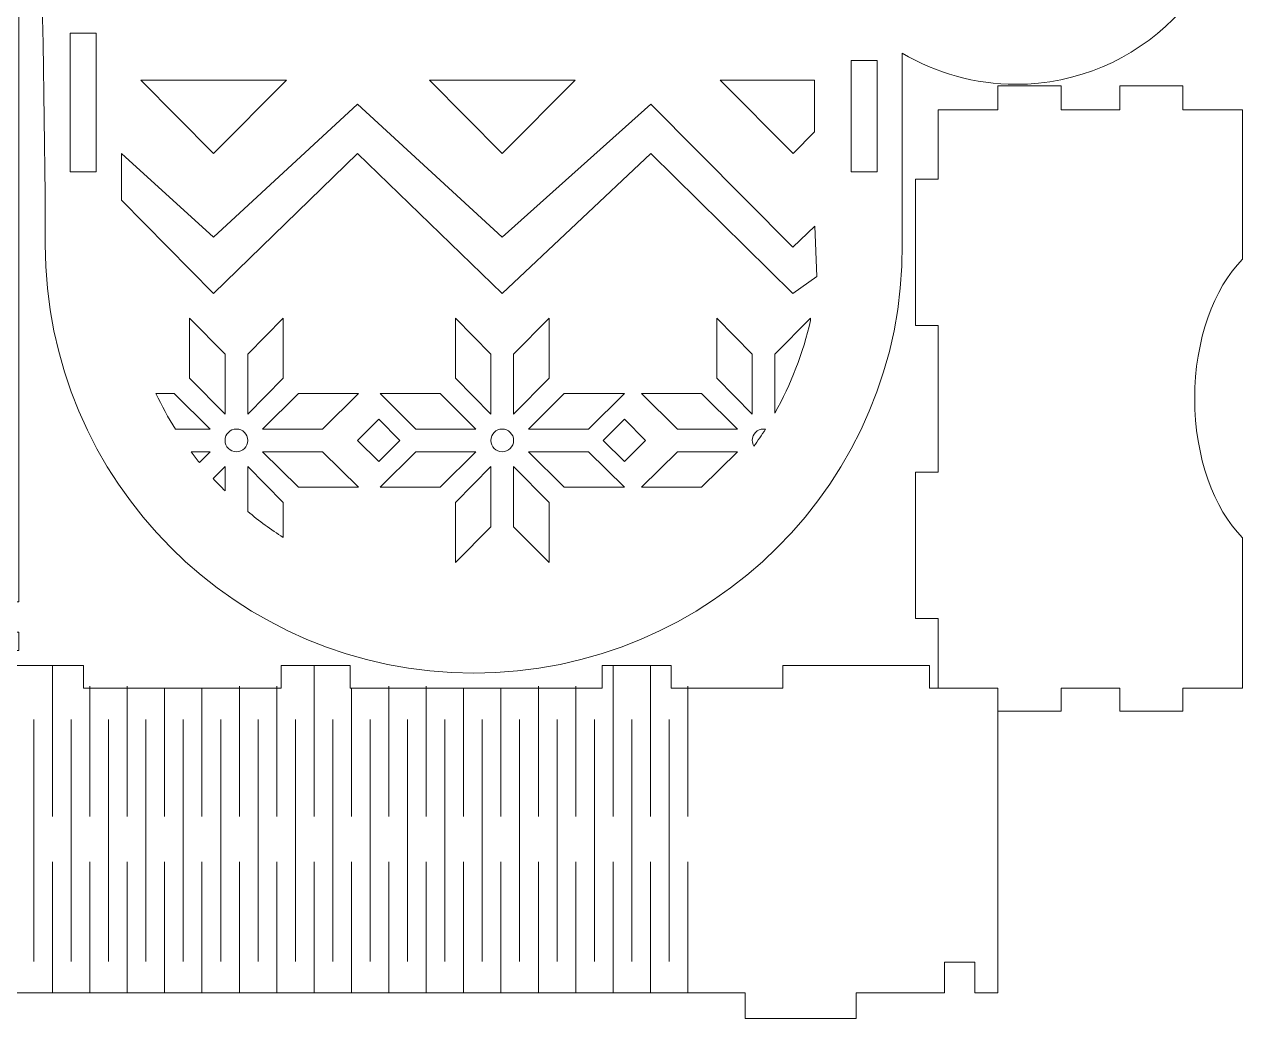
# Model space of a CAD drawing. Header units: centimetres. Extents: x -18.3 to 17.8, y -12.1 to 13.5.
# Drawn here: x 1.82 to 17.83, y -12.12 to 0.94 of the extents above; entities that cross this region are included whole.
import ezdxf

# ---------------------------------------------------------------- set-up
doc = ezdxf.new("R2010")
doc.units = ezdxf.units.CM
doc.header["$MEASUREMENT"] = 0
doc.layers.add('layer 1', color=7, linetype='Continuous')

msp = doc.modelspace()

# ---------------------------------------------------------------- linework, layer by layer
at = {"layer": 'layer 1', "color": 250, "lineweight": 9}
for points, knots in [([(3.05385, 10.21314), (3.05385, 10.21314), (3.05385, 13.42332), (3.05385, 13.42332), (3.05385, 13.42332), (3.05385, 13.42332), (11.95508, 13.42332), (11.95508, 13.42332), (11.95508, 13.42332), (11.95508, 13.42332), (11.95508, 10.70796), (11.95508, 10.70796), (11.95508, 10.70796), (11.95508, 9.93726), (14.23002, 7.87226), (14.79118, 7.33782), (14.79118, 7.33782), (15.22834, 6.92148), (15.66591, 6.50441), (16.08871, 6.07343), (16.08871, 6.07343), (16.46866, 5.68613), (16.84678, 5.28049), (17.17553, 4.84846), (17.17553, 4.84846), (17.5635, 4.3386), (17.7713, 3.72017), (17.7713, 3.07951), (17.7713, 3.07951), (17.7713, 1.46515), (16.46225, 0.15614), (14.8479, 0.15614), (14.8479, 0.15614), (14.31304, 0.15614), (13.79907, 0.30156), (13.3541, 0.56622), (13.3541, 0.56622), (13.3541, 0.56622), (13.3541, -1.9431), (13.3541, -1.9431), (13.3541, -1.9431), (13.37918, -5.0591), (10.82878, -7.57668), (7.7238, -7.57668), (7.7238, -7.57668), (4.61443, -7.57668), (2.0935, -5.05573), (2.0935, -1.94636), (2.0935, -1.94636), (2.0935, 1.57246), (1.89054, 5.09389), (2.09434, 8.61067), (2.09434, 8.61067), (2.13602, 9.33), (2.45902, 9.90311), (3.05385, 10.21314)], [0, 0, 0, 0, 0.06666667, 0.06666667, 0.06666667, 0.06666667, 0.13333333, 0.13333333, 0.13333333, 0.13333333, 0.2, 0.2, 0.2, 0.2, 0.26666667, 0.26666667, 0.26666667, 0.26666667, 0.33333333, 0.33333333, 0.33333333, 0.33333333, 0.4, 0.4, 0.4, 0.4, 0.46666667, 0.46666667, 0.46666667, 0.46666667, 0.53333333, 0.53333333, 0.53333333, 0.53333333, 0.6, 0.6, 0.6, 0.6, 0.66666667, 0.66666667, 0.66666667, 0.66666667, 0.73333333, 0.73333333, 0.73333333, 0.73333333, 0.8, 0.8, 0.8, 0.8, 0.86666667, 0.86666667, 0.86666667, 0.86666667, 1, 1, 1, 1]), ([(-2.25115, -7.28205), (-2.25115, -7.28205), (-2.25115, -7.15516), (-2.25115, -7.15516), (-2.25115, -7.15516), (-2.25115, -7.15516), (-2.55116, -7.15516), (-2.55116, -7.15516), (-2.55116, -7.15516), (-2.55116, -7.15516), (-2.55116, -6.52785), (-2.55116, -6.52785), (-2.55116, -6.52785), (-2.55116, -6.52785), (-2.25115, -6.52785), (-2.25115, -6.52785), (-2.25115, -6.52785), (-2.25115, -6.52785), (-2.25115, -5.69851), (-2.25115, -5.69851), (-2.25115, -5.69851), (-2.25115, -5.69851), (-2.25115, -5.042), (-2.25115, -5.042), (-2.25115, -5.042), (-2.25115, -5.042), (-2.25115, -2.96381), (-2.25115, -2.96381), (-2.25115, -2.96381), (-2.25115, -2.96381), (-2.55115, -2.96381), (-2.55115, -2.96381), (-2.55115, -2.96381), (-2.55115, -2.96381), (-2.55115, -2.3073), (-2.55115, -2.3073), (-2.55115, -2.3073), (-2.55115, -2.3073), (-2.25115, -2.3073), (-2.25115, -2.3073), (-2.25115, -2.3073), (-2.25115, -2.3073), (-2.25115, -0.38611), (-2.25115, -0.38611), (-2.25115, -0.38611), (-2.25115, -0.40261), (-2.26465, -0.41611), (-2.28115, -0.41611), (-2.28115, -0.41611), (-2.28115, -0.41611), (-2.52115, -0.41611), (-2.52115, -0.41611), (-2.52115, -0.41611), (-2.53765, -0.41611), (-2.55115, -0.40261), (-2.55115, -0.38611), (-2.55115, -0.38611), (-2.55115, -0.38611), (-2.55115, 0.21039), (-2.55115, 0.21039), (-2.55115, 0.21039), (-2.55115, 0.2269), (-2.53765, 0.2404), (-2.52115, 0.2404), (-2.52115, 0.2404), (-2.52115, 0.2404), (-2.28115, 0.2404), (-2.28115, 0.2404), (-2.28115, 0.2404), (-2.26465, 0.2404), (-2.25115, 0.2269), (-2.25115, 0.21039), (-2.25115, 0.21039), (-2.25115, 0.21039), (-2.25115, 3.10605), (-2.25115, 3.10605), (-2.25115, 3.10605), (-2.25115, 3.10605), (-2.55115, 3.10605), (-2.55115, 3.10605), (-2.55115, 3.10605), (-2.55115, 3.10605), (-2.55115, 4.01445), (-2.55115, 4.01445), (-2.55115, 4.01445), (-2.55115, 4.01445), (-2.25115, 4.01445), (-2.25115, 4.01445), (-2.25115, 4.01445), (-2.25115, 4.01445), (-2.25115, 7.28775), (-2.25115, 7.28775), (-2.25115, 7.28775), (-2.25115, 7.28775), (-2.55115, 7.28775), (-2.55115, 7.28775), (-2.55115, 7.28775), (-2.55115, 7.28775), (-2.55115, 8.19615), (-2.55115, 8.19615), (-2.55115, 8.19615), (-2.55115, 8.19615), (-2.25115, 8.19615), (-2.25115, 8.19615), (-2.25115, 8.19615), (-2.25115, 8.19615), (-2.25115, 9.21795), (-2.25115, 9.21795), (-2.25115, 9.21795), (-2.25115, 9.21795), (-2.25115, 9.87143), (-2.25115, 9.87143), (-2.25115, 9.87143), (-2.25115, 9.87143), (-2.55115, 9.87143), (-2.55115, 9.87143), (-2.55115, 9.87143), (-2.55115, 9.87143), (-2.55115, 10.77983), (-2.55115, 10.77983), (-2.55115, 10.77983), (-2.55115, 10.77983), (-2.25115, 10.77983), (-2.25115, 10.77983), (-2.25115, 10.77983), (-2.25115, 10.77983), (-2.25115, 11.57795), (-2.25115, 11.57795), (-2.25115, 11.57795), (-2.25115, 11.57795), (-1.45115, 11.57795), (-1.45115, 11.57795), (-1.45115, 11.57795), (-1.45115, 11.57795), (-1.45115, 11.27795), (-1.45115, 11.27795), (-1.45115, 11.27795), (-1.45115, 11.27795), (-0.65115, 11.27795), (-0.65115, 11.27795), (-0.65115, 11.27795), (-0.65115, 11.27795), (-0.65115, 11.57795), (-0.65115, 11.57795), (-0.65115, 11.57795), (-0.65115, 11.57795), (0.14885, 11.57795), (0.14885, 11.57795), (0.14885, 11.57795), (0.14885, 11.57795), (0.14885, 11.27795), (0.14885, 11.27795), (0.14885, 11.27795), (0.14885, 11.27795), (0.94885, 11.27795), (0.94885, 11.27795), (0.94885, 11.27795), (0.94885, 11.27795), (0.94885, 11.57795), (0.94885, 11.57795), (0.94885, 11.57795), (0.94885, 11.57795), (1.74885, 11.57795), (1.74885, 11.57795), (1.74885, 11.57795), (1.74885, 11.57795), (1.74885, 11.01146), (1.74885, 11.01146), (1.74885, 11.01146), (1.74885, 11.01146), (2.48648, 11.01146), (2.48648, 11.01146), (2.48648, 11.01146), (2.5965, 11.01146), (2.68649, 10.92146), (2.68649, 10.81146), (2.68649, 10.81146), (2.68649, 10.81146), (2.68649, 10.07143), (2.68649, 10.07143), (2.68649, 10.07143), (2.68649, 9.96143), (2.5965, 9.87143), (2.48648, 9.87143), (2.48648, 9.87143), (2.48648, 9.87143), (1.74885, 9.87143), (1.74885, 9.87143), (1.74885, 9.87143), (1.74885, 9.87143), (1.74885, 9.21795), (1.74885, 9.21795), (1.74885, 9.21795), (1.74885, 9.21795), (1.74885, -6.64145), (1.74885, -6.64145), (1.74885, -6.64145), (1.74885, -6.64145), (1.34885, -6.64145), (1.34885, -6.64145), (1.34885, -6.64145), (1.34885, -6.64145), (1.34885, -6.78334), (1.34885, -6.78334), (1.34885, -6.78334), (1.34885, -6.78334), (1.34885, -6.79102), (1.34885, -6.79102), (1.34885, -6.79102), (1.34885, -6.79102), (1.34885, -7.04145), (1.34885, -7.04145), (1.34885, -7.04145), (1.34885, -7.04145), (1.74885, -7.04145), (1.74885, -7.04145), (1.74885, -7.04145), (1.74885, -7.04145), (1.74885, -7.28205), (1.74885, -7.28205), (1.74885, -7.28205), (1.74885, -7.28205), (-2.25115, -7.28205), (-2.25115, -7.28205)], [0, 0, 0, 0, 0.01754386, 0.01754386, 0.01754386, 0.01754386, 0.03508772, 0.03508772, 0.03508772, 0.03508772, 0.05263158, 0.05263158, 0.05263158, 0.05263158, 0.07017544, 0.07017544, 0.07017544, 0.07017544, 0.0877193, 0.0877193, 0.0877193, 0.0877193, 0.10526316, 0.10526316, 0.10526316, 0.10526316, 0.12280702, 0.12280702, 0.12280702, 0.12280702, 0.14035088, 0.14035088, 0.14035088, 0.14035088, 0.15789474, 0.15789474, 0.15789474, 0.15789474, 0.1754386, 0.1754386, 0.1754386, 0.1754386, 0.19298246, 0.19298246, 0.19298246, 0.19298246, 0.21052632, 0.21052632, 0.21052632, 0.21052632, 0.22807018, 0.22807018, 0.22807018, 0.22807018, 0.24561404, 0.24561404, 0.24561404, 0.24561404, 0.26315789, 0.26315789, 0.26315789, 0.26315789, 0.28070175, 0.28070175, 0.28070175, 0.28070175, 0.29824561, 0.29824561, 0.29824561, 0.29824561, 0.31578947, 0.31578947, 0.31578947, 0.31578947, 0.33333333, 0.33333333, 0.33333333, 0.33333333, 0.35087719, 0.35087719, 0.35087719, 0.35087719, 0.36842105, 0.36842105, 0.36842105, 0.36842105, 0.38596491, 0.38596491, 0.38596491, 0.38596491, 0.40350877, 0.40350877, 0.40350877, 0.40350877, 0.42105263, 0.42105263, 0.42105263, 0.42105263, 0.43859649, 0.43859649, 0.43859649, 0.43859649, 0.45614035, 0.45614035, 0.45614035, 0.45614035, 0.47368421, 0.47368421, 0.47368421, 0.47368421, 0.49122807, 0.49122807, 0.49122807, 0.49122807, 0.50877193, 0.50877193, 0.50877193, 0.50877193, 0.52631579, 0.52631579, 0.52631579, 0.52631579, 0.54385965, 0.54385965, 0.54385965, 0.54385965, 0.56140351, 0.56140351, 0.56140351, 0.56140351, 0.57894737, 0.57894737, 0.57894737, 0.57894737, 0.59649123, 0.59649123, 0.59649123, 0.59649123, 0.61403509, 0.61403509, 0.61403509, 0.61403509, 0.63157895, 0.63157895, 0.63157895, 0.63157895, 0.64912281, 0.64912281, 0.64912281, 0.64912281, 0.66666667, 0.66666667, 0.66666667, 0.66666667, 0.68421053, 0.68421053, 0.68421053, 0.68421053, 0.70175439, 0.70175439, 0.70175439, 0.70175439, 0.71929825, 0.71929825, 0.71929825, 0.71929825, 0.73684211, 0.73684211, 0.73684211, 0.73684211, 0.75438596, 0.75438596, 0.75438596, 0.75438596, 0.77192982, 0.77192982, 0.77192982, 0.77192982, 0.78947368, 0.78947368, 0.78947368, 0.78947368, 0.80701754, 0.80701754, 0.80701754, 0.80701754, 0.8245614, 0.8245614, 0.8245614, 0.8245614, 0.84210526, 0.84210526, 0.84210526, 0.84210526, 0.85964912, 0.85964912, 0.85964912, 0.85964912, 0.87719298, 0.87719298, 0.87719298, 0.87719298, 0.89473684, 0.89473684, 0.89473684, 0.89473684, 0.9122807, 0.9122807, 0.9122807, 0.9122807, 0.92982456, 0.92982456, 0.92982456, 0.92982456, 0.94736842, 0.94736842, 0.94736842, 0.94736842, 0.96491228, 0.96491228, 0.96491228, 0.96491228, 1, 1, 1, 1]), ([(2.7635, -0.99185), (2.7635, -0.99185), (2.4235, -0.99185), (2.4235, -0.99185), (2.4235, -0.99185), (2.4235, -0.99185), (2.4235, 0.82848), (2.4235, 0.82848), (2.4235, 0.82848), (2.4235, 0.82848), (2.7635, 0.82848), (2.7635, 0.82848), (2.7635, 0.82848), (2.7635, 0.82848), (2.7635, -0.99185), (2.7635, -0.99185)], [0, 0, 0, 0, 0.2, 0.2, 0.2, 0.2, 0.4, 0.4, 0.4, 0.4, 0.6, 0.6, 0.6, 0.6, 1, 1, 1, 1]), ([(13.0241, -0.99185), (13.0241, -0.99185), (12.6841, -0.99185), (12.6841, -0.99185), (12.6841, -0.99185), (12.6841, -0.99185), (12.6841, 0.46742), (12.6841, 0.46742), (12.6841, 0.46742), (12.6841, 0.46742), (13.0241, 0.46742), (13.0241, 0.46742), (13.0241, 0.46742), (13.0241, 0.46742), (13.0241, -0.99185), (13.0241, -0.99185)], [0, 0, 0, 0, 0.2, 0.2, 0.2, 0.2, 0.4, 0.4, 0.4, 0.4, 0.6, 0.6, 0.6, 0.6, 1, 1, 1, 1]), ([(5.26284, 0.21031), (5.26284, 0.21031), (4.30556, -0.75214), (4.30556, -0.75214), (4.30556, -0.75214), (4.30556, -0.75214), (3.34829, 0.21031), (3.34829, 0.21031), (3.34829, 0.21031), (3.34829, 0.21031), (4.30556, 0.21031), (4.30556, 0.21031), (4.30556, 0.21031), (4.30556, 0.21031), (5.26284, 0.21031), (5.26284, 0.21031)], [0, 0, 0, 0, 0.2, 0.2, 0.2, 0.2, 0.4, 0.4, 0.4, 0.4, 0.6, 0.6, 0.6, 0.6, 1, 1, 1, 1]), ([(9.05704, 0.21031), (9.05704, 0.21031), (8.09976, -0.75214), (8.09976, -0.75214), (8.09976, -0.75214), (8.09976, -0.75214), (7.14249, 0.21031), (7.14249, 0.21031), (7.14249, 0.21031), (7.14249, 0.21031), (8.09976, 0.21031), (8.09976, 0.21031), (8.09976, 0.21031), (8.09976, 0.21031), (9.05704, 0.21031), (9.05704, 0.21031)], [0, 0, 0, 0, 0.2, 0.2, 0.2, 0.2, 0.4, 0.4, 0.4, 0.4, 0.6, 0.6, 0.6, 0.6, 1, 1, 1, 1]), ([(12.20009, -0.46994), (12.20009, -0.46994), (11.91941, -0.75214), (11.91941, -0.75214), (11.91941, -0.75214), (11.91941, -0.75214), (10.96214, 0.21031), (10.96214, 0.21031), (10.96214, 0.21031), (10.96214, 0.21031), (11.91941, 0.21031), (11.91941, 0.21031), (11.91941, 0.21031), (11.91941, 0.21031), (12.20009, 0.21031), (12.20009, 0.21031), (12.20009, 0.21031), (12.20009, 0.21031), (12.20009, -0.46994), (12.20009, -0.46994)], [0, 0, 0, 0, 0.16666667, 0.16666667, 0.16666667, 0.16666667, 0.33333333, 0.33333333, 0.33333333, 0.33333333, 0.5, 0.5, 0.5, 0.5, 0.66666667, 0.66666667, 0.66666667, 0.66666667, 1, 1, 1, 1]), ([(17.82701, -7.77535), (17.82701, -7.77535), (17.04201, -7.77535), (17.04201, -7.77535), (17.04201, -7.77535), (17.04201, -7.77535), (17.04201, -8.07535), (17.04201, -8.07535), (17.04201, -8.07535), (17.04201, -8.07535), (16.21201, -8.07535), (16.21201, -8.07535), (16.21201, -8.07535), (16.21201, -8.07535), (16.21201, -7.77535), (16.21201, -7.77535), (16.21201, -7.77535), (16.21201, -7.77535), (15.44201, -7.77535), (15.44201, -7.77535), (15.44201, -7.77535), (15.44201, -7.77535), (15.44201, -8.07535), (15.44201, -8.07535), (15.44201, -8.07535), (15.44201, -8.07535), (14.61201, -8.07535), (14.61201, -8.07535), (14.61201, -8.07535), (14.61201, -8.07535), (14.61201, -7.77535), (14.61201, -7.77535), (14.61201, -7.77535), (14.61201, -7.77535), (13.82701, -7.77535), (13.82701, -7.77535), (13.82701, -7.77535), (13.82701, -7.77535), (13.82701, -6.86207), (13.82701, -6.86207), (13.82701, -6.86207), (13.82701, -6.86207), (13.52701, -6.86207), (13.52701, -6.86207), (13.52701, -6.86207), (13.52701, -6.86207), (13.52701, -4.93718), (13.52701, -4.93718), (13.52701, -4.93718), (13.52701, -4.93718), (13.82701, -4.93718), (13.82701, -4.93718), (13.82701, -4.93718), (13.82701, -4.93718), (13.82701, -3.01229), (13.82701, -3.01229), (13.82701, -3.01229), (13.82701, -3.01229), (13.52701, -3.01229), (13.52701, -3.01229), (13.52701, -3.01229), (13.52701, -3.01229), (13.52701, -1.0874), (13.52701, -1.0874), (13.52701, -1.0874), (13.52701, -1.0874), (13.82701, -1.0874), (13.82701, -1.0874), (13.82701, -1.0874), (13.82701, -1.0874), (13.82701, -0.18021), (13.82701, -0.18021), (13.82701, -0.18021), (13.82701, -0.18021), (14.61201, -0.18021), (14.61201, -0.18021), (14.61201, -0.18021), (14.61201, -0.18021), (14.61201, 0.13512), (14.61201, 0.13512), (14.61201, 0.13512), (14.61201, 0.13512), (15.44201, 0.13512), (15.44201, 0.13512), (15.44201, 0.13512), (15.44201, 0.13512), (15.44201, -0.18021), (15.44201, -0.18021), (15.44201, -0.18021), (15.44201, -0.18021), (16.21201, -0.18021), (16.21201, -0.18021), (16.21201, -0.18021), (16.21201, -0.18021), (16.21201, 0.13512), (16.21201, 0.13512), (16.21201, 0.13512), (16.21201, 0.13512), (17.04201, 0.13512), (17.04201, 0.13512), (17.04201, 0.13512), (17.04201, 0.13512), (17.04201, -0.18021), (17.04201, -0.18021), (17.04201, -0.18021), (17.04201, -0.18021), (17.82701, -0.18021), (17.82701, -0.18021), (17.82701, -0.18021), (17.82701, -0.18021), (17.82701, -2.139), (17.82701, -2.139), (17.82701, -2.139), (17.44856, -2.52237), (17.19715, -3.19911), (17.19715, -3.97011), (17.19715, -3.97011), (17.19715, -4.74111), (17.44856, -5.41785), (17.82701, -5.80122), (17.82701, -5.80122), (17.82701, -5.80122), (17.82701, -7.77535), (17.82701, -7.77535)], [0, 0, 0, 0, 0.03125, 0.03125, 0.03125, 0.03125, 0.0625, 0.0625, 0.0625, 0.0625, 0.09375, 0.09375, 0.09375, 0.09375, 0.125, 0.125, 0.125, 0.125, 0.15625, 0.15625, 0.15625, 0.15625, 0.1875, 0.1875, 0.1875, 0.1875, 0.21875, 0.21875, 0.21875, 0.21875, 0.25, 0.25, 0.25, 0.25, 0.28125, 0.28125, 0.28125, 0.28125, 0.3125, 0.3125, 0.3125, 0.3125, 0.34375, 0.34375, 0.34375, 0.34375, 0.375, 0.375, 0.375, 0.375, 0.40625, 0.40625, 0.40625, 0.40625, 0.4375, 0.4375, 0.4375, 0.4375, 0.46875, 0.46875, 0.46875, 0.46875, 0.5, 0.5, 0.5, 0.5, 0.53125, 0.53125, 0.53125, 0.53125, 0.5625, 0.5625, 0.5625, 0.5625, 0.59375, 0.59375, 0.59375, 0.59375, 0.625, 0.625, 0.625, 0.625, 0.65625, 0.65625, 0.65625, 0.65625, 0.6875, 0.6875, 0.6875, 0.6875, 0.71875, 0.71875, 0.71875, 0.71875, 0.75, 0.75, 0.75, 0.75, 0.78125, 0.78125, 0.78125, 0.78125, 0.8125, 0.8125, 0.8125, 0.8125, 0.84375, 0.84375, 0.84375, 0.84375, 0.875, 0.875, 0.875, 0.875, 0.90625, 0.90625, 0.90625, 0.90625, 0.9375, 0.9375, 0.9375, 0.9375, 1, 1, 1, 1]), ([(11.91702, -2.59029), (11.91702, -2.59029), (10.05144, -0.75216), (10.05144, -0.75216), (10.05144, -0.75216), (10.05144, -0.75216), (8.09976, -2.59029), (8.09976, -2.59029), (8.09976, -2.59029), (8.09976, -2.59029), (6.19685, -0.75216), (6.19685, -0.75216), (6.19685, -0.75216), (6.19685, -0.75216), (4.30385, -2.59029), (4.30385, -2.59029), (4.30385, -2.59029), (4.30385, -2.59029), (3.09672, -1.36556), (3.09672, -1.36556), (3.09672, -1.36556), (3.09672, -1.36556), (3.09674, -0.75216), (3.09674, -0.75216), (3.09674, -0.75216), (3.09674, -0.75216), (4.30385, -1.84956), (4.30385, -1.84956), (4.30385, -1.84956), (4.30385, -1.84956), (6.19685, -0.10356), (6.19685, -0.10356), (6.19685, -0.10356), (6.19685, -0.10356), (8.09976, -1.84956), (8.09976, -1.84956), (8.09976, -1.84956), (8.09976, -1.84956), (10.05144, -0.10356), (10.05144, -0.10356), (10.05144, -0.10356), (10.05144, -0.10356), (11.91702, -1.98283), (11.91702, -1.98283), (11.91702, -1.98283), (11.91702, -1.98283), (12.20508, -1.70848), (12.20508, -1.70848), (12.20508, -1.70848), (12.20508, -1.70848), (12.2325, -2.36693), (12.2325, -2.36693), (12.2325, -2.36693), (12.2325, -2.36693), (11.91702, -2.59029), (11.91702, -2.59029)], [0, 0, 0, 0, 0.06666667, 0.06666667, 0.06666667, 0.06666667, 0.13333333, 0.13333333, 0.13333333, 0.13333333, 0.2, 0.2, 0.2, 0.2, 0.26666667, 0.26666667, 0.26666667, 0.26666667, 0.33333333, 0.33333333, 0.33333333, 0.33333333, 0.4, 0.4, 0.4, 0.4, 0.46666667, 0.46666667, 0.46666667, 0.46666667, 0.53333333, 0.53333333, 0.53333333, 0.53333333, 0.6, 0.6, 0.6, 0.6, 0.66666667, 0.66666667, 0.66666667, 0.66666667, 0.73333333, 0.73333333, 0.73333333, 0.73333333, 0.8, 0.8, 0.8, 0.8, 0.86666667, 0.86666667, 0.86666667, 0.86666667, 1, 1, 1, 1]), ([(3.98998, -2.91585), (3.98998, -2.91585), (4.45617, -3.38709), (4.45617, -3.38709), (4.45617, -3.38709), (4.45617, -3.38709), (4.45617, -4.17606), (4.45617, -4.17606), (4.45617, -4.17606), (4.45617, -4.17606), (3.98998, -3.70482), (3.98998, -3.70482), (3.98998, -3.70482), (3.98998, -3.70482), (3.98998, -2.91585), (3.98998, -2.91585)], [0, 0, 0, 0, 0.2, 0.2, 0.2, 0.2, 0.4, 0.4, 0.4, 0.4, 0.6, 0.6, 0.6, 0.6, 1, 1, 1, 1]), ([(5.22122, -2.91585), (5.22122, -2.91585), (4.75502, -3.38709), (4.75502, -3.38709), (4.75502, -3.38709), (4.75502, -3.38709), (4.75502, -4.17606), (4.75502, -4.17606), (4.75502, -4.17606), (4.75502, -4.17606), (5.22122, -3.70482), (5.22122, -3.70482), (5.22122, -3.70482), (5.22122, -3.70482), (5.22122, -2.91585), (5.22122, -2.91585)], [0, 0, 0, 0, 0.2, 0.2, 0.2, 0.2, 0.4, 0.4, 0.4, 0.4, 0.6, 0.6, 0.6, 0.6, 1, 1, 1, 1]), ([(7.48286, -2.91585), (7.48286, -2.91585), (7.94905, -3.38709), (7.94905, -3.38709), (7.94905, -3.38709), (7.94905, -3.38709), (7.94905, -4.17606), (7.94905, -4.17606), (7.94905, -4.17606), (7.94905, -4.17606), (7.48286, -3.70482), (7.48286, -3.70482), (7.48286, -3.70482), (7.48286, -3.70482), (7.48286, -2.91585), (7.48286, -2.91585)], [0, 0, 0, 0, 0.2, 0.2, 0.2, 0.2, 0.4, 0.4, 0.4, 0.4, 0.6, 0.6, 0.6, 0.6, 1, 1, 1, 1]), ([(8.7141, -2.91585), (8.7141, -2.91585), (8.2479, -3.38709), (8.2479, -3.38709), (8.2479, -3.38709), (8.2479, -3.38709), (8.2479, -4.17606), (8.2479, -4.17606), (8.2479, -4.17606), (8.2479, -4.17606), (8.7141, -3.70482), (8.7141, -3.70482), (8.7141, -3.70482), (8.7141, -3.70482), (8.7141, -2.91585), (8.7141, -2.91585)], [0, 0, 0, 0, 0.2, 0.2, 0.2, 0.2, 0.4, 0.4, 0.4, 0.4, 0.6, 0.6, 0.6, 0.6, 1, 1, 1, 1]), ([(10.91728, -2.91585), (10.91728, -2.91585), (11.38347, -3.38709), (11.38347, -3.38709), (11.38347, -3.38709), (11.38347, -3.38709), (11.38347, -4.17606), (11.38347, -4.17606), (11.38347, -4.17606), (11.38347, -4.17606), (10.91728, -3.70482), (10.91728, -3.70482), (10.91728, -3.70482), (10.91728, -3.70482), (10.91728, -2.91585), (10.91728, -2.91585)], [0, 0, 0, 0, 0.2, 0.2, 0.2, 0.2, 0.4, 0.4, 0.4, 0.4, 0.6, 0.6, 0.6, 0.6, 1, 1, 1, 1]), ([(11.68231, -4.16125), (11.89244, -3.78498), (12.05096, -3.376), (12.14852, -2.94389), (12.14852, -2.94389), (12.14852, -2.94389), (12.14852, -2.91585), (12.14852, -2.91585), (12.14852, -2.91585), (12.14852, -2.91585), (11.68231, -3.38709), (11.68231, -3.38709), (11.68231, -3.38709), (11.68231, -3.38709), (11.68231, -4.16125), (11.68231, -4.16125)], [0, 0, 0, 0, 0.2, 0.2, 0.2, 0.2, 0.4, 0.4, 0.4, 0.4, 0.6, 0.6, 0.6, 0.6, 1, 1, 1, 1]), ([(3.54731, -3.90504), (3.62424, -4.06586), (3.71031, -4.22144), (3.80479, -4.37124), (3.80479, -4.37124), (3.80479, -4.37124), (4.26099, -4.37124), (4.26099, -4.37124), (4.26099, -4.37124), (4.26099, -4.37124), (3.78974, -3.90504), (3.78974, -3.90504), (3.78974, -3.90504), (3.78974, -3.90504), (3.54731, -3.90504), (3.54731, -3.90504)], [0, 0, 0, 0, 0.2, 0.2, 0.2, 0.2, 0.4, 0.4, 0.4, 0.4, 0.6, 0.6, 0.6, 0.6, 1, 1, 1, 1]), ([(6.21041, -3.90504), (6.21041, -3.90504), (5.73915, -4.37124), (5.73915, -4.37124), (5.73915, -4.37124), (5.73915, -4.37124), (4.95018, -4.37124), (4.95018, -4.37124), (4.95018, -4.37124), (4.95018, -4.37124), (5.42144, -3.90504), (5.42144, -3.90504), (5.42144, -3.90504), (5.42144, -3.90504), (6.21041, -3.90504), (6.21041, -3.90504)], [0, 0, 0, 0, 0.2, 0.2, 0.2, 0.2, 0.4, 0.4, 0.4, 0.4, 0.6, 0.6, 0.6, 0.6, 1, 1, 1, 1]), ([(6.49366, -3.90504), (6.49366, -3.90504), (6.9649, -4.37124), (6.9649, -4.37124), (6.9649, -4.37124), (6.9649, -4.37124), (7.75387, -4.37124), (7.75387, -4.37124), (7.75387, -4.37124), (7.75387, -4.37124), (7.28263, -3.90504), (7.28263, -3.90504), (7.28263, -3.90504), (7.28263, -3.90504), (6.49366, -3.90504), (6.49366, -3.90504)], [0, 0, 0, 0, 0.2, 0.2, 0.2, 0.2, 0.4, 0.4, 0.4, 0.4, 0.6, 0.6, 0.6, 0.6, 1, 1, 1, 1]), ([(9.70329, -3.90504), (9.70329, -3.90504), (9.23203, -4.37124), (9.23203, -4.37124), (9.23203, -4.37124), (9.23203, -4.37124), (8.44306, -4.37124), (8.44306, -4.37124), (8.44306, -4.37124), (8.44306, -4.37124), (8.91432, -3.90504), (8.91432, -3.90504), (8.91432, -3.90504), (8.91432, -3.90504), (9.70329, -3.90504), (9.70329, -3.90504)], [0, 0, 0, 0, 0.2, 0.2, 0.2, 0.2, 0.4, 0.4, 0.4, 0.4, 0.6, 0.6, 0.6, 0.6, 1, 1, 1, 1]), ([(9.92807, -3.90504), (9.92807, -3.90504), (10.39931, -4.37124), (10.39931, -4.37124), (10.39931, -4.37124), (10.39931, -4.37124), (11.18828, -4.37124), (11.18828, -4.37124), (11.18828, -4.37124), (11.18828, -4.37124), (10.71704, -3.90504), (10.71704, -3.90504), (10.71704, -3.90504), (10.71704, -3.90504), (9.92807, -3.90504), (9.92807, -3.90504)], [0, 0, 0, 0, 0.2, 0.2, 0.2, 0.2, 0.4, 0.4, 0.4, 0.4, 0.6, 0.6, 0.6, 0.6, 1, 1, 1, 1]), ([(6.47597, -4.7996), (6.47597, -4.7996), (6.19702, -4.52066), (6.19702, -4.52066), (6.19702, -4.52066), (6.19702, -4.52066), (6.47597, -4.24173), (6.47597, -4.24173), (6.47597, -4.24173), (6.47597, -4.24173), (6.75489, -4.52066), (6.75489, -4.52066), (6.75489, -4.52066), (6.75489, -4.52066), (6.47597, -4.7996), (6.47597, -4.7996)], [0, 0, 0, 0, 0.2, 0.2, 0.2, 0.2, 0.4, 0.4, 0.4, 0.4, 0.6, 0.6, 0.6, 0.6, 1, 1, 1, 1]), ([(9.70352, -4.7996), (9.70352, -4.7996), (9.4246, -4.52066), (9.4246, -4.52066), (9.4246, -4.52066), (9.4246, -4.52066), (9.70352, -4.24173), (9.70352, -4.24173), (9.70352, -4.24173), (9.70352, -4.24173), (9.98248, -4.52066), (9.98248, -4.52066), (9.98248, -4.52066), (9.98248, -4.52066), (9.70352, -4.7996), (9.70352, -4.7996)], [0, 0, 0, 0, 0.2, 0.2, 0.2, 0.2, 0.4, 0.4, 0.4, 0.4, 0.6, 0.6, 0.6, 0.6, 1, 1, 1, 1]), ([(4.60559, -4.67009), (4.6881, -4.67009), (4.75502, -4.60319), (4.75502, -4.52066), (4.75502, -4.52066), (4.75502, -4.43814), (4.6881, -4.37124), (4.60559, -4.37124), (4.60559, -4.37124), (4.52308, -4.37124), (4.45617, -4.43814), (4.45617, -4.52066), (4.45617, -4.52066), (4.45617, -4.60319), (4.52308, -4.67009), (4.60559, -4.67009)], [0, 0, 0, 0, 0.2, 0.2, 0.2, 0.2, 0.4, 0.4, 0.4, 0.4, 0.6, 0.6, 0.6, 0.6, 1, 1, 1, 1]), ([(8.09847, -4.67009), (8.18099, -4.67009), (8.2479, -4.60319), (8.2479, -4.52066), (8.2479, -4.52066), (8.2479, -4.43814), (8.18099, -4.37124), (8.09847, -4.37124), (8.09847, -4.37124), (8.01596, -4.37124), (7.94905, -4.43814), (7.94905, -4.52066), (7.94905, -4.52066), (7.94905, -4.60319), (8.01596, -4.67009), (8.09847, -4.67009)], [0, 0, 0, 0, 0.2, 0.2, 0.2, 0.2, 0.4, 0.4, 0.4, 0.4, 0.6, 0.6, 0.6, 0.6, 1, 1, 1, 1]), ([(11.40507, -4.59811), (11.45772, -4.52471), (11.50816, -4.44966), (11.55648, -4.37311), (11.55648, -4.37311), (11.5488, -4.37189), (11.54092, -4.37124), (11.53289, -4.37124), (11.53289, -4.37124), (11.45038, -4.37124), (11.38347, -4.43814), (11.38347, -4.52066), (11.38347, -4.52066), (11.38347, -4.54902), (11.39137, -4.57552), (11.40507, -4.59811)], [0, 0, 0, 0, 0.2, 0.2, 0.2, 0.2, 0.4, 0.4, 0.4, 0.4, 0.6, 0.6, 0.6, 0.6, 1, 1, 1, 1]), ([(4.00987, -4.67009), (4.04535, -4.71762), (4.08197, -4.76425), (4.11926, -4.8103), (4.11926, -4.8103), (4.11926, -4.8103), (4.26099, -4.67009), (4.26099, -4.67009), (4.26099, -4.67009), (4.26099, -4.67009), (4.00987, -4.67009), (4.00987, -4.67009)], [0, 0, 0, 0, 0.25, 0.25, 0.25, 0.25, 0.5, 0.5, 0.5, 0.5, 1, 1, 1, 1]), ([(6.21041, -5.13629), (6.21041, -5.13629), (5.73915, -4.67009), (5.73915, -4.67009), (5.73915, -4.67009), (5.73915, -4.67009), (4.95018, -4.67009), (4.95018, -4.67009), (4.95018, -4.67009), (4.95018, -4.67009), (5.42144, -5.13629), (5.42144, -5.13629), (5.42144, -5.13629), (5.42144, -5.13629), (6.21041, -5.13629), (6.21041, -5.13629)], [0, 0, 0, 0, 0.2, 0.2, 0.2, 0.2, 0.4, 0.4, 0.4, 0.4, 0.6, 0.6, 0.6, 0.6, 1, 1, 1, 1]), ([(6.49366, -5.13629), (6.49366, -5.13629), (6.9649, -4.67009), (6.9649, -4.67009), (6.9649, -4.67009), (6.9649, -4.67009), (7.75387, -4.67009), (7.75387, -4.67009), (7.75387, -4.67009), (7.75387, -4.67009), (7.28263, -5.13629), (7.28263, -5.13629), (7.28263, -5.13629), (7.28263, -5.13629), (6.49366, -5.13629), (6.49366, -5.13629)], [0, 0, 0, 0, 0.2, 0.2, 0.2, 0.2, 0.4, 0.4, 0.4, 0.4, 0.6, 0.6, 0.6, 0.6, 1, 1, 1, 1]), ([(9.70329, -5.13629), (9.70329, -5.13629), (9.23203, -4.67009), (9.23203, -4.67009), (9.23203, -4.67009), (9.23203, -4.67009), (8.44306, -4.67009), (8.44306, -4.67009), (8.44306, -4.67009), (8.44306, -4.67009), (8.91432, -5.13629), (8.91432, -5.13629), (8.91432, -5.13629), (8.91432, -5.13629), (9.70329, -5.13629), (9.70329, -5.13629)], [0, 0, 0, 0, 0.2, 0.2, 0.2, 0.2, 0.4, 0.4, 0.4, 0.4, 0.6, 0.6, 0.6, 0.6, 1, 1, 1, 1]), ([(9.92807, -5.13629), (9.92807, -5.13629), (10.39931, -4.67009), (10.39931, -4.67009), (10.39931, -4.67009), (10.39931, -4.67009), (11.18828, -4.67009), (11.18828, -4.67009), (11.18828, -4.67009), (11.18828, -4.67009), (10.71704, -5.13629), (10.71704, -5.13629), (10.71704, -5.13629), (10.71704, -5.13629), (9.92807, -5.13629), (9.92807, -5.13629)], [0, 0, 0, 0, 0.2, 0.2, 0.2, 0.2, 0.4, 0.4, 0.4, 0.4, 0.6, 0.6, 0.6, 0.6, 1, 1, 1, 1]), ([(4.30118, -5.02194), (4.35154, -5.07698), (4.40321, -5.13078), (4.45617, -5.18331), (4.45617, -5.18331), (4.45617, -5.18331), (4.45617, -4.86527), (4.45617, -4.86527), (4.45617, -4.86527), (4.45617, -4.86527), (4.30118, -5.02194), (4.30118, -5.02194)], [0, 0, 0, 0, 0.25, 0.25, 0.25, 0.25, 0.5, 0.5, 0.5, 0.5, 1, 1, 1, 1]), ([(4.75502, -5.45483), (4.90285, -5.57776), (5.05853, -5.6916), (5.22122, -5.7954), (5.22122, -5.7954), (5.22122, -5.7954), (5.22122, -5.33651), (5.22122, -5.33651), (5.22122, -5.33651), (5.22122, -5.33651), (4.75502, -4.86527), (4.75502, -4.86527), (4.75502, -4.86527), (4.75502, -4.86527), (4.75502, -5.45483), (4.75502, -5.45483)], [0, 0, 0, 0, 0.2, 0.2, 0.2, 0.2, 0.4, 0.4, 0.4, 0.4, 0.6, 0.6, 0.6, 0.6, 1, 1, 1, 1]), ([(7.48286, -6.12548), (7.48286, -6.12548), (7.94905, -5.65424), (7.94905, -5.65424), (7.94905, -5.65424), (7.94905, -5.65424), (7.94905, -4.86527), (7.94905, -4.86527), (7.94905, -4.86527), (7.94905, -4.86527), (7.48286, -5.33651), (7.48286, -5.33651), (7.48286, -5.33651), (7.48286, -5.33651), (7.48286, -6.12548), (7.48286, -6.12548)], [0, 0, 0, 0, 0.2, 0.2, 0.2, 0.2, 0.4, 0.4, 0.4, 0.4, 0.6, 0.6, 0.6, 0.6, 1, 1, 1, 1]), ([(8.7141, -6.12548), (8.7141, -6.12548), (8.2479, -5.65424), (8.2479, -5.65424), (8.2479, -5.65424), (8.2479, -5.65424), (8.2479, -4.86527), (8.2479, -4.86527), (8.2479, -4.86527), (8.2479, -4.86527), (8.7141, -5.33651), (8.7141, -5.33651), (8.7141, -5.33651), (8.7141, -5.33651), (8.7141, -6.12548), (8.7141, -6.12548)], [0, 0, 0, 0, 0.2, 0.2, 0.2, 0.2, 0.4, 0.4, 0.4, 0.4, 0.6, 0.6, 0.6, 0.6, 1, 1, 1, 1]), ([(-5.78249, -7.77535), (-5.78249, -7.77535), (-5.24238, -7.77535), (-5.24238, -7.77535), (-5.24238, -7.77535), (-5.24238, -7.77535), (-5.24238, -7.47535), (-5.24238, -7.47535), (-5.24238, -7.47535), (-5.24238, -7.47535), (-4.33398, -7.47535), (-4.33398, -7.47535), (-4.33398, -7.47535), (-4.33398, -7.47535), (-4.33398, -7.77535), (-4.33398, -7.77535), (-4.33398, -7.77535), (-4.33398, -7.77535), (-1.9896, -7.77535), (-1.9896, -7.77535), (-1.9896, -7.77535), (-1.9896, -7.77535), (-1.9896, -7.47535), (-1.9896, -7.47535), (-1.9896, -7.47535), (-1.9896, -7.47535), (-1.0812, -7.47535), (-1.0812, -7.47535), (-1.0812, -7.47535), (-1.0812, -7.47535), (-1.0812, -7.77535), (-1.0812, -7.77535), (-1.0812, -7.77535), (-1.0812, -7.77535), (1.68891, -7.77535), (1.68891, -7.77535), (1.68891, -7.77535), (1.68891, -7.77535), (1.68891, -7.47535), (1.68891, -7.47535), (1.68891, -7.47535), (1.68891, -7.47535), (2.59731, -7.47535), (2.59731, -7.47535), (2.59731, -7.47535), (2.59731, -7.47535), (2.59731, -7.77535), (2.59731, -7.77535), (2.59731, -7.77535), (2.59731, -7.77535), (5.19201, -7.77535), (5.19201, -7.77535), (5.19201, -7.77535), (5.19201, -7.77535), (5.19201, -7.47535), (5.19201, -7.47535), (5.19201, -7.47535), (5.19201, -7.47535), (6.10041, -7.47535), (6.10041, -7.47535), (6.10041, -7.47535), (6.10041, -7.47535), (6.10041, -7.77535), (6.10041, -7.77535), (6.10041, -7.77535), (6.10041, -7.77535), (9.41141, -7.77535), (9.41141, -7.77535), (9.41141, -7.77535), (9.41141, -7.77535), (9.41141, -7.47535), (9.41141, -7.47535), (9.41141, -7.47535), (9.41141, -7.47535), (10.31981, -7.47535), (10.31981, -7.47535), (10.31981, -7.47535), (10.31981, -7.47535), (10.31981, -7.77535), (10.31981, -7.77535), (10.31981, -7.77535), (10.31981, -7.77535), (10.33711, -7.77535), (10.33711, -7.77535), (10.33711, -7.77535), (10.33711, -7.77535), (11.78725, -7.77535), (11.78725, -7.77535), (11.78725, -7.77535), (11.78725, -7.77535), (11.78725, -7.47535), (11.78725, -7.47535), (11.78725, -7.47535), (11.78725, -7.47535), (13.71214, -7.47535), (13.71214, -7.47535), (13.71214, -7.47535), (13.71214, -7.47535), (13.71214, -7.77535), (13.71214, -7.77535), (13.71214, -7.77535), (13.71214, -7.77535), (14.61201, -7.77535), (14.61201, -7.77535), (14.61201, -7.77535), (14.61201, -7.77535), (14.61201, -11.77535), (14.61201, -11.77535), (14.61201, -11.77535), (14.61201, -11.77535), (14.30955, -11.77535), (14.30955, -11.77535), (14.30955, -11.77535), (14.30955, -11.77535), (14.30955, -11.37535), (14.30955, -11.37535), (14.30955, -11.37535), (14.30955, -11.37535), (13.90955, -11.37535), (13.90955, -11.37535), (13.90955, -11.37535), (13.90955, -11.37535), (13.90955, -11.77535), (13.90955, -11.77535), (13.90955, -11.77535), (13.90955, -11.77535), (12.7497, -11.77535), (12.7497, -11.77535), (12.7497, -11.77535), (12.7497, -11.77535), (12.7497, -12.11535), (12.7497, -12.11535), (12.7497, -12.11535), (12.7497, -12.11535), (11.29043, -12.11535), (11.29043, -12.11535), (11.29043, -12.11535), (11.29043, -12.11535), (11.29043, -11.77535), (11.29043, -11.77535), (11.29043, -11.77535), (11.29043, -11.77535), (10.33711, -11.77535), (10.33711, -11.77535), (10.33711, -11.77535), (10.33711, -11.77535), (-5.78249, -11.77535), (-5.78249, -11.77535), (-5.78249, -11.77535), (-5.78249, -11.77535), (-6.73701, -11.77535), (-6.73701, -11.77535), (-6.73701, -11.77535), (-6.73701, -11.77535), (-6.73701, -12.11535), (-6.73701, -12.11535), (-6.73701, -12.11535), (-6.73701, -12.11535), (-8.55734, -12.11535), (-8.55734, -12.11535), (-8.55734, -12.11535), (-8.55734, -12.11535), (-8.55734, -11.77535), (-8.55734, -11.77535), (-8.55734, -11.77535), (-8.55734, -11.77535), (-10.30316, -11.77535), (-10.30316, -11.77535), (-10.30316, -11.77535), (-10.30316, -11.77535), (-10.30316, -12.11535), (-10.30316, -12.11535), (-10.30316, -12.11535), (-10.30316, -12.11535), (-12.12349, -12.11535), (-12.12349, -12.11535), (-12.12349, -12.11535), (-12.12349, -12.11535), (-12.12349, -11.77535), (-12.12349, -11.77535), (-12.12349, -11.77535), (-12.12349, -11.77535), (-16.31059, -11.77535), (-16.31059, -11.77535), (-16.31059, -11.77535), (-16.31059, -11.77535), (-18.03259, -11.77535), (-18.03259, -11.77535), (-18.03259, -11.77535), (-18.03259, -11.77535), (-18.03259, -10.22955), (-18.03259, -10.22955), (-18.03259, -10.22955), (-18.03259, -10.22955), (-18.33259, -10.22955), (-18.33259, -10.22955), (-18.33259, -10.22955), (-18.33259, -10.22955), (-18.33259, -9.32115), (-18.33259, -9.32115), (-18.33259, -9.32115), (-18.33259, -9.32115), (-18.03259, -9.32115), (-18.03259, -9.32115), (-18.03259, -9.32115), (-18.03259, -9.32115), (-18.03259, -7.77535), (-18.03259, -7.77535), (-18.03259, -7.77535), (-18.03259, -7.77535), (-16.31059, -7.77535), (-16.31059, -7.77535), (-16.31059, -7.77535), (-16.31059, -7.77535), (-15.85877, -7.77535), (-15.85877, -7.77535), (-15.85877, -7.77535), (-15.85877, -7.77535), (-15.85877, -7.47535), (-15.85877, -7.47535), (-15.85877, -7.47535), (-15.85877, -7.47535), (-13.93388, -7.47535), (-13.93388, -7.47535), (-13.93388, -7.47535), (-13.93388, -7.47535), (-13.93388, -7.77535), (-13.93388, -7.77535), (-13.93388, -7.77535), (-13.93388, -7.77535), (-12.00899, -7.77535), (-12.00899, -7.77535), (-12.00899, -7.77535), (-12.00899, -7.77535), (-12.00899, -7.47535), (-12.00899, -7.47535), (-12.00899, -7.47535), (-12.00899, -7.47535), (-10.0841, -7.47535), (-10.0841, -7.47535), (-10.0841, -7.47535), (-10.0841, -7.47535), (-10.0841, -7.77535), (-10.0841, -7.77535), (-10.0841, -7.77535), (-10.0841, -7.77535), (-8.15921, -7.77535), (-8.15921, -7.77535), (-8.15921, -7.77535), (-8.15921, -7.77535), (-8.15921, -7.47535), (-8.15921, -7.47535), (-8.15921, -7.47535), (-8.15921, -7.47535), (-6.23432, -7.47535), (-6.23432, -7.47535), (-6.23432, -7.47535), (-6.23432, -7.47535), (-6.23432, -7.77535), (-6.23432, -7.77535), (-6.23432, -7.77535), (-6.23432, -7.77535), (-5.78249, -7.77535), (-5.78249, -7.77535)], [0, 0, 0, 0, 0.01492537, 0.01492537, 0.01492537, 0.01492537, 0.02985075, 0.02985075, 0.02985075, 0.02985075, 0.04477612, 0.04477612, 0.04477612, 0.04477612, 0.05970149, 0.05970149, 0.05970149, 0.05970149, 0.07462687, 0.07462687, 0.07462687, 0.07462687, 0.08955224, 0.08955224, 0.08955224, 0.08955224, 0.10447761, 0.10447761, 0.10447761, 0.10447761, 0.11940299, 0.11940299, 0.11940299, 0.11940299, 0.13432836, 0.13432836, 0.13432836, 0.13432836, 0.14925373, 0.14925373, 0.14925373, 0.14925373, 0.1641791, 0.1641791, 0.1641791, 0.1641791, 0.17910448, 0.17910448, 0.17910448, 0.17910448, 0.19402985, 0.19402985, 0.19402985, 0.19402985, 0.20895522, 0.20895522, 0.20895522, 0.20895522, 0.2238806, 0.2238806, 0.2238806, 0.2238806, 0.23880597, 0.23880597, 0.23880597, 0.23880597, 0.25373134, 0.25373134, 0.25373134, 0.25373134, 0.26865672, 0.26865672, 0.26865672, 0.26865672, 0.28358209, 0.28358209, 0.28358209, 0.28358209, 0.29850746, 0.29850746, 0.29850746, 0.29850746, 0.31343284, 0.31343284, 0.31343284, 0.31343284, 0.32835821, 0.32835821, 0.32835821, 0.32835821, 0.34328358, 0.34328358, 0.34328358, 0.34328358, 0.35820896, 0.35820896, 0.35820896, 0.35820896, 0.37313433, 0.37313433, 0.37313433, 0.37313433, 0.3880597, 0.3880597, 0.3880597, 0.3880597, 0.40298507, 0.40298507, 0.40298507, 0.40298507, 0.41791045, 0.41791045, 0.41791045, 0.41791045, 0.43283582, 0.43283582, 0.43283582, 0.43283582, 0.44776119, 0.44776119, 0.44776119, 0.44776119, 0.46268657, 0.46268657, 0.46268657, 0.46268657, 0.47761194, 0.47761194, 0.47761194, 0.47761194, 0.49253731, 0.49253731, 0.49253731, 0.49253731, 0.50746269, 0.50746269, 0.50746269, 0.50746269, 0.52238806, 0.52238806, 0.52238806, 0.52238806, 0.53731343, 0.53731343, 0.53731343, 0.53731343, 0.55223881, 0.55223881, 0.55223881, 0.55223881, 0.56716418, 0.56716418, 0.56716418, 0.56716418, 0.58208955, 0.58208955, 0.58208955, 0.58208955, 0.59701493, 0.59701493, 0.59701493, 0.59701493, 0.6119403, 0.6119403, 0.6119403, 0.6119403, 0.62686567, 0.62686567, 0.62686567, 0.62686567, 0.64179104, 0.64179104, 0.64179104, 0.64179104, 0.65671642, 0.65671642, 0.65671642, 0.65671642, 0.67164179, 0.67164179, 0.67164179, 0.67164179, 0.68656716, 0.68656716, 0.68656716, 0.68656716, 0.70149254, 0.70149254, 0.70149254, 0.70149254, 0.71641791, 0.71641791, 0.71641791, 0.71641791, 0.73134328, 0.73134328, 0.73134328, 0.73134328, 0.74626866, 0.74626866, 0.74626866, 0.74626866, 0.76119403, 0.76119403, 0.76119403, 0.76119403, 0.7761194, 0.7761194, 0.7761194, 0.7761194, 0.79104478, 0.79104478, 0.79104478, 0.79104478, 0.80597015, 0.80597015, 0.80597015, 0.80597015, 0.82089552, 0.82089552, 0.82089552, 0.82089552, 0.8358209, 0.8358209, 0.8358209, 0.8358209, 0.85074627, 0.85074627, 0.85074627, 0.85074627, 0.86567164, 0.86567164, 0.86567164, 0.86567164, 0.88059701, 0.88059701, 0.88059701, 0.88059701, 0.89552239, 0.89552239, 0.89552239, 0.89552239, 0.91044776, 0.91044776, 0.91044776, 0.91044776, 0.92537313, 0.92537313, 0.92537313, 0.92537313, 0.94029851, 0.94029851, 0.94029851, 0.94029851, 0.95522388, 0.95522388, 0.95522388, 0.95522388, 0.97014925, 0.97014925, 0.97014925, 0.97014925, 1, 1, 1, 1])]:
    msp.add_open_spline(points, degree=3, knots=knots, dxfattribs=at)
for points in [[(2.18942, -9.46129), (2.18942, -9.46129), (2.18942, -7.47535), (2.18942, -7.47535)], [(5.6267, -9.46129), (5.6267, -9.46129), (5.6267, -7.47535), (5.6267, -7.47535)], [(9.55502, -9.46129), (9.55502, -9.46129), (9.55502, -7.47535), (9.55502, -7.47535)], [(10.04606, -9.46129), (10.04606, -9.46129), (10.04606, -7.47535), (10.04606, -7.47535)], [(2.68046, -9.46129), (2.68046, -9.46129), (2.68046, -7.74927), (2.68046, -7.74927)], [(3.1715, -9.46129), (3.1715, -9.46129), (3.1715, -7.74927), (3.1715, -7.74927)], [(3.66254, -9.46129), (3.66254, -9.46129), (3.66254, -7.77535), (3.66254, -7.77535)], [(4.15358, -9.46129), (4.15358, -9.46129), (4.15358, -7.77535), (4.15358, -7.77535)], [(4.64462, -9.46129), (4.64462, -9.46129), (4.64462, -7.74927), (4.64462, -7.74927)], [(5.13566, -9.46129), (5.13566, -9.46129), (5.13566, -7.74927), (5.13566, -7.74927)], [(6.11774, -9.46129), (6.11774, -9.46129), (6.11774, -7.77535), (6.11774, -7.77535)], [(6.60878, -9.46129), (6.60878, -9.46129), (6.60878, -7.74927), (6.60878, -7.74927)], [(7.09982, -9.46129), (7.09982, -9.46129), (7.09982, -7.74927), (7.09982, -7.74927)], [(7.59086, -9.46129), (7.59086, -9.46129), (7.59086, -7.77535), (7.59086, -7.77535)], [(8.0819, -9.46129), (8.0819, -9.46129), (8.0819, -7.77535), (8.0819, -7.77535)], [(8.57294, -9.46129), (8.57294, -9.46129), (8.57294, -7.74927), (8.57294, -7.74927)], [(9.06398, -9.46129), (9.06398, -9.46129), (9.06398, -7.74927), (9.06398, -7.74927)], [(10.5371, -9.46129), (10.5371, -9.46129), (10.5371, -7.74927), (10.5371, -7.74927)], [(1.9439, -11.36629), (1.9439, -11.36629), (1.9439, -8.18441), (1.9439, -8.18441)], [(2.43494, -11.36629), (2.43494, -11.36629), (2.43494, -8.18441), (2.43494, -8.18441)], [(2.92598, -11.36629), (2.92598, -11.36629), (2.92598, -8.18441), (2.92598, -8.18441)], [(3.41702, -11.36629), (3.41702, -11.36629), (3.41702, -8.18441), (3.41702, -8.18441)], [(3.90806, -11.36629), (3.90806, -11.36629), (3.90806, -8.18441), (3.90806, -8.18441)], [(4.3991, -11.36629), (4.3991, -11.36629), (4.3991, -8.18441), (4.3991, -8.18441)], [(4.89014, -11.36629), (4.89014, -11.36629), (4.89014, -8.18441), (4.89014, -8.18441)], [(5.38118, -11.36629), (5.38118, -11.36629), (5.38118, -8.18441), (5.38118, -8.18441)], [(5.87222, -11.36629), (5.87222, -11.36629), (5.87222, -8.18441), (5.87222, -8.18441)], [(6.36326, -11.36629), (6.36326, -11.36629), (6.36326, -8.18441), (6.36326, -8.18441)], [(6.8543, -11.36629), (6.8543, -11.36629), (6.8543, -8.18441), (6.8543, -8.18441)], [(7.34534, -11.36629), (7.34534, -11.36629), (7.34534, -8.18441), (7.34534, -8.18441)], [(7.83638, -11.36629), (7.83638, -11.36629), (7.83638, -8.18441), (7.83638, -8.18441)], [(8.32742, -11.36629), (8.32742, -11.36629), (8.32742, -8.18441), (8.32742, -8.18441)], [(8.81846, -11.36629), (8.81846, -11.36629), (8.81846, -8.18441), (8.81846, -8.18441)], [(9.3095, -11.36629), (9.3095, -11.36629), (9.3095, -8.18441), (9.3095, -8.18441)], [(9.80054, -11.36629), (9.80054, -11.36629), (9.80054, -8.18441), (9.80054, -8.18441)], [(10.29158, -11.36629), (10.29158, -11.36629), (10.29158, -8.18441), (10.29158, -8.18441)], [(2.18942, -11.77535), (2.18942, -11.77535), (2.18942, -10.05396), (2.18942, -10.05396)], [(2.68046, -11.77535), (2.68046, -11.77535), (2.68046, -10.05396), (2.68046, -10.05396)], [(3.1715, -11.77535), (3.1715, -11.77535), (3.1715, -10.05396), (3.1715, -10.05396)], [(3.66254, -11.77535), (3.66254, -11.77535), (3.66254, -10.05396), (3.66254, -10.05396)], [(4.15358, -11.77535), (4.15358, -11.77535), (4.15358, -10.05396), (4.15358, -10.05396)], [(4.64462, -11.77535), (4.64462, -11.77535), (4.64462, -10.05396), (4.64462, -10.05396)], [(5.13566, -11.77535), (5.13566, -11.77535), (5.13566, -10.05396), (5.13566, -10.05396)], [(5.6267, -11.77535), (5.6267, -11.77535), (5.6267, -10.05396), (5.6267, -10.05396)], [(6.11774, -11.77535), (6.11774, -11.77535), (6.11774, -10.05396), (6.11774, -10.05396)], [(6.60878, -11.77535), (6.60878, -11.77535), (6.60878, -10.05396), (6.60878, -10.05396)], [(7.09982, -11.77535), (7.09982, -11.77535), (7.09982, -10.05396), (7.09982, -10.05396)], [(7.59086, -11.77535), (7.59086, -11.77535), (7.59086, -10.05396), (7.59086, -10.05396)], [(8.0819, -11.77535), (8.0819, -11.77535), (8.0819, -10.05396), (8.0819, -10.05396)], [(8.57294, -11.77535), (8.57294, -11.77535), (8.57294, -10.05396), (8.57294, -10.05396)], [(9.06398, -11.77535), (9.06398, -11.77535), (9.06398, -10.05396), (9.06398, -10.05396)], [(9.55502, -11.77535), (9.55502, -11.77535), (9.55502, -10.05396), (9.55502, -10.05396)], [(10.04606, -11.77535), (10.04606, -11.77535), (10.04606, -10.05396), (10.04606, -10.05396)], [(10.5371, -11.77535), (10.5371, -11.77535), (10.5371, -10.05396), (10.5371, -10.05396)]]:
    msp.add_open_spline(points, degree=3, dxfattribs=at)

doc.saveas('drawing.dxf')
